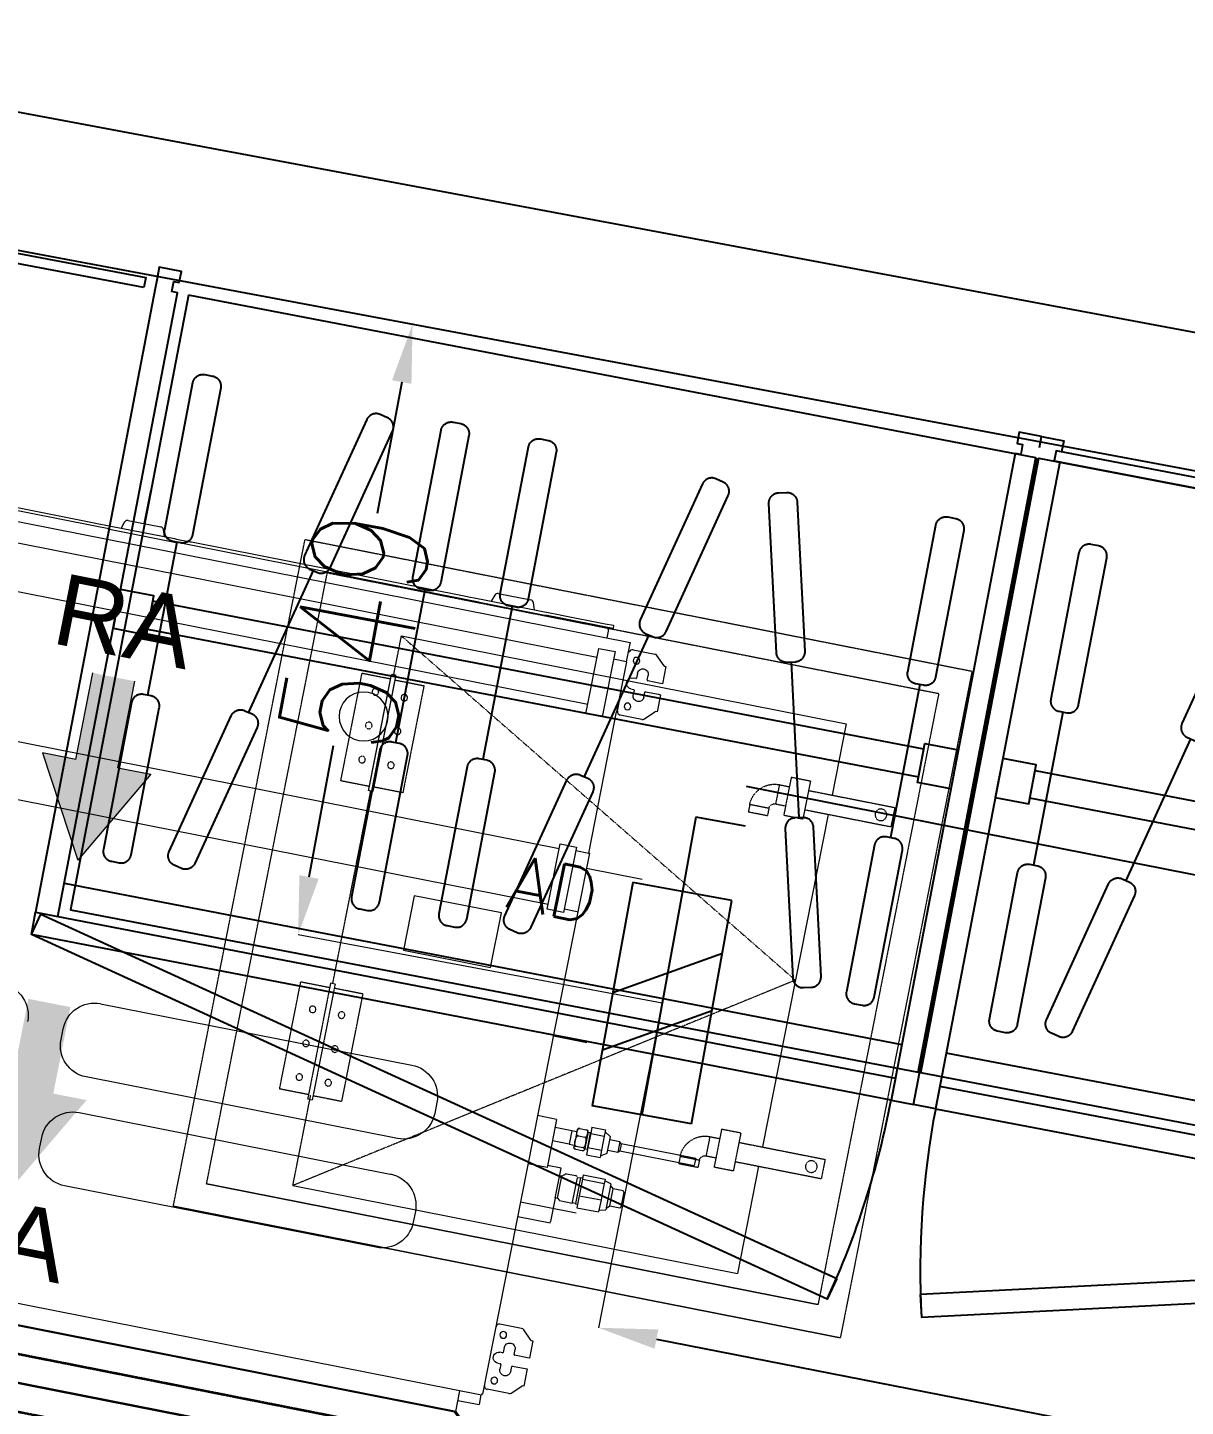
# Model space of a CAD drawing. Extents: x -678889171 to 586587, y -792238163 to 335485.
# Drawn here: x 54039 to 55061, y 26309 to 27527 of the extents above; entities that cross this region are included whole.
import ezdxf
from ezdxf.enums import TextEntityAlignment as Align
from ezdxf.xclip import XClip

# ---------------------------------------------------------------- set-up
doc = ezdxf.new("R2010")
doc.units = 0
doc.header["$MEASUREMENT"] = 0
doc.header["$XCLIPFRAME"] = 2
doc.linetypes.add('HIDDEN', pattern=[0.375, 0.25, -0.125])
doc.layers.get('0').update_dxf_attribs({"color": 8})
doc.layers.get('Defpoints').update_dxf_attribs({"color": 252})
for name, color, linetype in [('1', 8, 'Continuous'), ('9TH-FURN$0$A-SITE-PATT', 252, 'Continuous'), ('AC-DUCT-FLEX', 50, 'Continuous'), ('E-POW-BLOCK', 4, 'Continuous'), ('E-SWIT-AIR', 6, 'Continuous'), ('XR-A-5TH floor-Ceiling$0$A-SITE-PATT', 12, 'Continuous'), ('XR-A-9TH-FLOOR$0$A-ANNO-SYMB', 252, 'Continuous'), ('XR-A-TYP.furn$0$A-SITE-PATT', 252, 'Continuous'), ('XR-A-TYP.furn$0$XR-A-TYP-2-3-5-6-7-9$0$I-FURN', 252, 'Continuous'), ('XR-A-TYP.furn$0$XR-A-TYP-2-3-5-6-7-9$0$XREF_1BR$0$I-FURN', 252, 'Continuous'), ('XR-Typ21$0$A-WALL', 252, 'Continuous')]:
    doc.layers.add(name, color=color, linetype=linetype)
for name, color, linetype, lineweight in [('14- SAD FLEX', 30, 'Continuous', 0), ('2-MH TEXT', 2, 'Continuous', 0), ('Air Outlets', 8, 'Continuous', 0), ('LATS_EQ_IDU', 7, 'Continuous', 0)]:
    doc.layers.add(name, color=color, linetype=linetype, lineweight=lineweight)
doc.styles.add('LG-TEXT', font='arial.ttf')
doc.styles.add('ROMANS', font='romans.shx')
doc.styles.add('Work$0$E-M.MODUL', font='romans.shx', dxfattribs={"width": 0.8})
doc.dimstyles.new('Work$0$S-DIM', dxfattribs={"dimscale": 500, "dimtxt": 0.2065, "dimasz": 0.104, "dimexe": 0, "dimexo": 0, "dimgap": 0, "dimtad": 0, "dimdec": 0, "dimzin": 0, "dimdsep": 46, "dimtxsty": 'Work$0$E-M.MODUL', "dimcen": 0.25, "dimclrd": 5, "dimclre": 5, "dimclrt": 1, "dimadec": 0, "dimazin": 0, "dimtfac": 1, "dimtdec": 0, "dimtofl": 0, "dimtmove": 0, "dimatfit": 3, "dimfxl": 1, "dimtolj": 1, "dimtzin": 0, "dimlwe": 13, "dimarcsym": 0})

# ---------------------------------------------------------------- blocks, each defined once
blk = doc.blocks.new('*U2788')
at = {"layer": '14- SAD FLEX', "color": 0, "linetype": 'HIDDEN', "ltscale": 0.1}
for p, q in [((0, 0), (0, 600.1)), ((0, 600.1), (600.1, 600.1)), ((600.1, 600.1), (600.1, 0)), ((25, 25), (25, 575.1)), ((25, 575.1), (575.1, 575.1)), ((575.1, 575.1), (575.1, 25)), ((100, 497.9), (100, 533)), ((100, 533), (500, 302.2)), ((98, 493.8), (72, 493.8)), ((72, 493.8), (72, 397.4)), ((98, 393.3), (98, 497.9)), ((102.1, 497.9), (98, 497.9)), ((98, 397.4), (98, 493.8)), ((102.1, 393.3), (102.1, 497.9)), ((102.1, 397.4), (102.1, 493.8)), ((102.1, 493.8), (128, 493.8)), ((128, 493.8), (128, 397.4)), ((461.7, 477.4), (461.7, 442.9)), ((461.7, 477.4), (478.9, 477.4)), ((452.7, 468.8), (461.7, 468.8)), ((452.7, 468.8), (452.7, 451.5)), ((478.9, 468.8), (556.5, 468.8)), ((452.7, 451.5), (461.7, 451.5)), ((478.9, 451.5), (556.5, 451.5)), ((430.5, 446.5), (430.5, 439.8)), ((447.7, 446.5), (430.5, 446.5)), ((447.7, 439.8), (430.5, 439.8)), ((447.7, 446.5), (447.7, 439.8)), ((478.9, 442.9), (461.7, 442.9)), ((72, 397.4), (98, 397.4)), ((102.1, 393.3), (98, 393.3)), ((100, 220.4), (100, 393.3)), ((128, 397.4), (102.1, 397.4)), ((500, 302.2), (100, 38.4)), ((98, 220.4), (98, 115.8)), ((102.1, 220.4), (102.1, 115.8)), ((72, 119.8), (72, 216.3)), ((72, 216.3), (98, 216.3)), ((128, 216.3), (102.1, 216.3)), ((128, 119.8), (128, 216.3)), ((461.6, 160.7), (461.6, 126.3)), ((461.6, 160.7), (478.9, 160.7)), ((478.9, 160.7), (478.9, 126.3)), ((452.7, 152.1), (461.6, 152.1)), ((452.7, 152.1), (452.7, 134.8)), ((478.9, 152.1), (556.4, 152.1)), ((556.4, 152.1), (556.4, 134.8)), ((452.7, 134.8), (461.6, 134.8)), ((478.9, 134.8), (556.4, 134.8)), ((430.4, 129.8), (430.4, 123.2)), ((447.7, 129.8), (430.4, 129.8)), ((447.7, 123.2), (430.4, 123.2)), ((447.7, 129.8), (447.7, 123.2)), ((478.9, 126.3), (461.6, 126.3)), ((98, 119.8), (72, 119.8)), ((100, 38.4), (100, 119.8)), ((102.1, 119.8), (128, 119.8)), ((575, 25), (25, 25)), ((575.1, 25), (25, 25)), ((600, 0), (0, 0)), ((600.1, 0), (0, 0))]:
    blk.add_line(p, q, dxfattribs=at)
at = {"layer": '14- SAD FLEX', "color": 0}
for p, q in [((100, 533), (500.1, 533)), ((500.1, 533), (500.1, 468.8)), ((478.9, 477.4), (478.9, 442.9)), ((556.5, 468.8), (556.5, 451.5)), ((500.1, 451.5), (500, 152.1)), ((98, 220.4), (102.1, 220.4)), ((500, 134.8), (500, 38.4)), ((102.1, 115.8), (98, 115.8)), ((100, 38.4), (500, 38.4))]:
    blk.add_line(p, q, dxfattribs=at)
at = {"layer": '14- SAD FLEX', "color": 0, "linetype": 'HIDDEN', "ltscale": 0.1, "extrusion": (-1.424e-13, -1.03492e-17, -1)}
for centre in [(87, 480.1), (87, 449.9), (87, 419.2), (87, 163.8), (87, 133.5)]:
    blk.add_ellipse(centre, major_axis=(-0.07, 2.91), ratio=0.999999, start_param=-1.547113, end_param=4.736072, dxfattribs=at)
at = {"layer": '14- SAD FLEX', "color": 0, "extrusion": (-1.424e-13, -1.15929e-17, -1)}
for centre in [(113, 480.1), (113, 449.9)]:
    blk.add_ellipse(centre, major_axis=(-0.1, 2.91), ratio=0.999999, start_param=-1.537705593972815, end_param=4.745479713206769, dxfattribs=at)
at = {"layer": '14- SAD FLEX', "color": 0, "linetype": 'HIDDEN', "ltscale": 0.1, "extrusion": (-1.424e-13, -7.24316e-19, -1)}
blk.add_ellipse((452.7, 446.5), major_axis=(0, 22.3), ratio=0.999999, start_param=4.712047, end_param=6.282844, dxfattribs=at)
at = {"layer": '14- SAD FLEX', "color": 0, "linetype": 'HIDDEN', "ltscale": 0.1, "extrusion": (-1.424e-13, 4.4163e-18, -1)}
blk.add_ellipse((545.8, 460.1), major_axis=(0.29, 5.15), ratio=0.999999, start_param=4.656950285228202, end_param=10.94013559240779, dxfattribs=at)
at = {"layer": '14- SAD FLEX', "color": 0, "linetype": 'HIDDEN', "ltscale": 0.1, "extrusion": (-1.424e-13, -2.73922e-18, -1)}
blk.add_ellipse((452.7, 446.5), major_axis=(-0.04, 5), ratio=0.999999, start_param=-1.562211, end_param=0.008586, dxfattribs=at)
at = {"layer": '14- SAD FLEX', "color": 0, "linetype": 'HIDDEN', "ltscale": 0.1, "extrusion": (-1.424e-13, -1.15929e-17, -1)}
for centre in [(113, 419.2), (113, 194.4), (113, 163.8), (113, 133.5)]:
    blk.add_ellipse(centre, major_axis=(-0.1, 2.91), ratio=0.999999, start_param=-1.537705593972815, end_param=4.745479713206769, dxfattribs=at)
at = {"layer": '14- SAD FLEX', "color": 0, "extrusion": (-1.424e-13, -1.03492e-17, -1)}
blk.add_ellipse((87, 194.4), major_axis=(-0.07, 2.91), ratio=0.999999, start_param=-1.547113, end_param=4.736072, dxfattribs=at)
at = {"layer": '14- SAD FLEX', "color": 0, "linetype": 'HIDDEN', "ltscale": 0.1, "extrusion": (-1.424e-13, -7.31176e-19, -1)}
blk.add_ellipse((452.7, 129.8), major_axis=(0, 22.3), ratio=0.999999, start_param=4.712047, end_param=6.282844, dxfattribs=at)
at = {"layer": '14- SAD FLEX', "color": 0, "linetype": 'HIDDEN', "ltscale": 0.1, "extrusion": (-1.424e-13, 3.32278e-18, -1)}
blk.add_ellipse((545.7, 143.5), major_axis=(0.29, 5.15), ratio=0.999999, start_param=4.656950285228202, end_param=10.94013559240779, dxfattribs=at)
at = {"layer": '14- SAD FLEX', "color": 0, "linetype": 'HIDDEN', "ltscale": 0.1, "extrusion": (-1.424e-13, 7.73502e-18, -1)}
blk.add_ellipse((452.7, 129.8), major_axis=(0.09, 5), ratio=0.999999, start_param=4.694216, end_param=6.265012, dxfattribs=at)
at = {"layer": '2-MH TEXT', "color": 0, "ltscale": 0.02, "style": 'ROMANS'}
blk.add_text('AD', height=47.4, dxfattribs=at).set_placement((235.4, 316))
blk = doc.blocks.new('*U2786')
at = {"color": 0, "linetype": 'HIDDEN', "ltscale": 0.25}
for p, q in [((-9.6, -516.4), (-9.5, -1357.5)), ((40.6, -517), (40.5, -1358.1))]:
    blk.add_line(p, q, dxfattribs=at)
at = {"color": 0, "linetype": 'Continuous'}
for points in [[(-9.6, -1383.3), (15.4, -1357.5), (15.5, -516.4), (-9.6, -490.6), (-34.6, -516.5), (-34.5, -1357.5), (-9.6, -1383.3)], [(40.4, -1383.9), (65.4, -1358), (65.4, -517), (40.4, -491.2), (15.5, -516.4), (15.4, -1358.1), (40.4, -1383.9)]]:
    blk.add_lwpolyline(points, dxfattribs=at)
blk = doc.blocks.new('1PH ISOLATOR')
at = {"color": 4}
blk.add_line((824.308, 1142.35), (819.308, 1142.35), dxfattribs=at)
at = {"layer": 'E-SWIT-AIR'}
for p, q in [((824.308, 1143.462), (819.308, 1143.462)), ((819.308, 1141.239), (819.308, 1143.462)), ((824.308, 1141.239), (824.308, 1143.462)), ((825.975, 1142.35), (824.308, 1142.35)), ((825.975, 1141.239), (825.975, 1142.35)), ((819.308, 1141.239), (824.308, 1141.239))]:
    blk.add_line(p, q, dxfattribs=at)
at = {"layer": 'E-SWIT-AIR', "color": 3}
for p, q in [((820.563, 1143.462), (821.847, 1141.239)), ((821.847, 1143.462), (823.13, 1141.239))]:
    blk.add_line(p, q, dxfattribs=at)
blk = doc.blocks.new('LATS_IDU_MIDDLE_STATIC_M1')
at = {"layer": 'LATS_EQ_IDU', "ltscale": 0.5, "true_color": 0x636466}
for points in [[(-19.2, 220), (18.6, 220), (18.6, 142.2), (48.4, 142.2), (-0.3, 55.2), (-49.1, 142.2), (-19.2, 142.2)], [(18.5, -73.3), (-19.3, -73.3), (-19.3, -151.1), (-49.1, -151.1), (-0.4, -238.1), (48.4, -151.1), (18.5, -151.1)]]:
    blk.add_hatch(color=251, dxfattribs=at).paths.add_polyline_path(points)
at = {"layer": 'LATS_EQ_IDU', "color": 251, "true_color": 0x636466}
for p, q in [((-0.3, 358.1), (-0.3, 388.1)), ((-17.5, 356.2), (-19.6, 350.3)), ((-14.7, 358.1), (14.6, 358.1)), ((19.6, 350.3), (17.4, 356.2)), ((315.5, 356.2), (313.3, 350.3)), ((318.2, 358.1), (347.6, 358.1)), ((352.5, 350.3), (350.4, 356.2)), ((-289.2, 350.3), (-43.8, 350.3)), ((-43.8, 347.4), (-289.2, 347.4)), ((-43.8, 350.3), (-42.6, 350.3)), ((-42.3, 347.4), (-43.8, 347.4)), ((-42.6, 350.3), (-30.4, 350.3)), ((-30.1, 347.4), (-42.3, 347.4)), ((-30.8, 347.4), (30.7, 347.4)), ((-30.4, 350.3), (-28.7, 350.3)), ((-28.7, 350.3), (28.6, 350.3)), ((28.6, 350.3), (30.3, 350.3)), ((42.2, 347.4), (30, 347.4)), ((30.3, 350.3), (42.5, 350.3)), ((43.7, 347.4), (42.2, 347.4)), ((42.5, 350.3), (43.7, 350.3)), ((43.7, 350.3), (289.1, 350.3)), ((289.1, 347.4), (43.7, 347.4)), ((289.1, 350.3), (290.3, 350.3)), ((290.6, 347.4), (289.1, 347.4)), ((290.3, 350.3), (302.6, 350.3)), ((302.8, 347.4), (290.6, 347.4)), ((302.1, 347.4), (363.7, 347.4)), ((302.6, 350.3), (304.3, 350.3)), ((304.3, 350.3), (361.5, 350.3)), ((361.5, 350.3), (363.2, 350.3)), ((375.2, 347.4), (363, 347.4)), ((363.2, 350.3), (375.5, 350.3)), ((376.7, 347.4), (375.2, 347.4)), ((375.5, 350.3), (376.7, 350.3)), ((376.7, 350.3), (416.1, 350.3)), ((416.1, 347.4), (376.7, 347.4)), ((416.1, 350.3), (423.4, 350.3)), ((423.9, 347.4), (416.1, 347.4)), ((420.2, 338.5), (420.2, 344.4)), ((423.4, 350.3), (423.9, 347.4)), ((-440.9, 338.3), (440.8, 338.3)), ((420.2, 338.5), (420.2, 338.3)), ((440.8, 338.3), (441, 338.3)), ((441, 338.3), (441, 337.6)), ((441, 337.6), (441, 337.4)), ((441, 320.9), (441, 337.4)), ((444.7, 332.5), (464.2, 332.5)), ((474.2, 323.7), (466.3, 331.6)), ((414.7, 319.5), (-414.8, 319.5)), ((414.7, 269), (414.7, 327.8)), ((414.7, 327.8), (429.4, 327.8)), ((429.4, 327.8), (429.4, 269)), ((441, 320.9), (429.4, 320.9)), ((441, 320.9), (441, 275.8)), ((474.2, 323.7), (474.5, 323.5)), ((474.5, 323.5), (476, 323.5)), ((476, 323.5), (476, 308)), ((451.9, 308), (449.5, 308)), ((452.4, 312.9), (452.4, 308.5)), ((462.2, 308.5), (462.2, 312.9)), ((474.2, 308), (462.7, 308)), ((476, 308), (474.2, 308)), ((449.5, 298.2), (451.9, 298.2)), ((452.4, 297.7), (452.4, 293.3)), ((462.2, 293.3), (462.2, 297.7)), ((462.7, 298.2), (474.2, 298.2)), ((474.2, 298.2), (476, 298.2)), ((476, 298.2), (476, 282.7)), ((441, 286.4), (441.2, 286.4)), ((441.7, 276.6), (441.7, 285.9)), ((466.3, 274.5), (474.2, 282.4)), ((474.5, 282.7), (474.2, 282.4)), ((476, 282.7), (474.5, 282.7)), ((414.7, 277.3), (-414.8, 277.3)), ((429.4, 269), (414.7, 269)), ((441, 148.8), (441, 275.8)), ((464.2, 273.7), (444.7, 273.7)), ((414.7, 147.4), (-414.8, 147.4)), ((414.7, 151.8), (429.4, 151.8)), ((414.7, 93), (414.7, 151.8)), ((429.4, 151.8), (429.4, 93)), ((429.4, 148.8), (441, 148.8)), ((441.7, 148.8), (441, 148.8)), ((441.7, 148.8), (441.7, 95.9)), ((491.7, 134.9), (441.7, 134.9)), ((414.7, 97.3), (-414.8, 97.3)), ((429.4, 93), (414.7, 93)), ((441, 95.9), (429.4, 95.9)), ((441, 95.9), (441.7, 95.9)), ((441.7, 95.9), (441.7, -338)), ((375.6, 82), (297.2, 82)), ((297.2, 82), (297.2, 33)), ((375.6, 33), (375.6, 82)), ((297.2, 33), (375.6, 33)), ((441.7, -15.5), (471.7, -15.5)), ((44.1, -65.2), (324.1, -65.2)), ((16, -103), (16, -93.2)), ((352.2, -93.2), (352.2, -103)), ((458.8, -87.4), (441.7, -87.4)), ((458.8, -87.4), (458.8, -109.3)), ((474, -94.6), (458.8, -94.6)), ((474, -94.6), (474, -106.8)), ((478.4, -94.6), (474, -94.6)), ((478.4, -93), (478.4, -105.9)), ((480.4, -91.3), (486.2, -91.3)), ((488.2, -93), (488.2, -105.9)), ((490.2, -93.4), (488.2, -93.4)), ((490.7, -92.9), (490.2, -93.4)), ((490.2, -93.4), (490.2, -108)), ((490.7, -88.2), (490.7, -93.9)), ((490.7, -88.2), (502.9, -88.2)), ((490.7, -93.9), (502.9, -93.9)), ((490.7, -93.9), (490.7, -106.3)), ((502.9, -88.2), (502.9, -91.1)), ((508.3, -93.3), (502.9, -89.9)), ((502.9, -91.1), (502.9, -93.9)), ((502.9, -93.9), (502.9, -100.1)), ((508.3, -108), (508.3, -93.3)), ((517.3, -96), (508.3, -96)), ((517.3, -96), (517.3, -98.9)), ((518.9, -97.6), (517.3, -96)), ((474, -106.8), (458.8, -106.8)), ((458.8, -109.3), (458.8, -130.7)), ((474, -106.8), (478.4, -106.8)), ((478.4, -105.9), (478.4, -108.3)), ((480.4, -97.9), (486.2, -97.9)), ((480.4, -107.3), (486.2, -107.3)), ((488.2, -105.9), (488.2, -108.3)), ((488.2, -108), (490.2, -108)), ((490.2, -108), (490.7, -108.5)), ((490.7, -106.3), (490.7, -113.1)), ((490.7, -106.3), (502.9, -106.3)), ((502.9, -100.1), (502.9, -106.3)), ((502.9, -106.3), (502.9, -109.7)), ((502.9, -111.5), (508.3, -108)), ((508.3, -105.3), (517.3, -105.3)), ((517.3, -98.9), (517.3, -105.3)), ((517.3, -105.3), (518.9, -103.8)), ((518.9, -97.6), (518.9, -99.5)), ((585.9, -97.6), (518.9, -97.6)), ((518.9, -99.5), (518.9, -103.8)), ((518.9, -103.8), (585.9, -103.8)), ((585.9, -97.6), (585.9, -99.5)), ((585.9, -99.5), (585.9, -103.8)), ((480.4, -110), (486.2, -110)), ((490.7, -113.1), (502.9, -113.1)), ((502.9, -109.7), (502.9, -113.1)), ((324.1, -131.1), (44.1, -131.1)), ((458.8, -130.7), (441.7, -130.7)), ((471, -129), (458.8, -129)), ((471, -155.9), (471, -129)), ((476.9, -132.9), (484.7, -132.9)), ((491.4, -130.9), (491.4, -134.8)), ((491.4, -130.9), (511, -130.9)), ((511, -130.9), (511, -132.8)), ((516.8, -133.9), (511, -132.4)), ((511, -132.8), (511, -134.8)), ((516.8, -133.9), (516.8, -153.9)), ((473, -135.8), (471, -135.8)), ((474.9, -134.2), (473, -135.8)), ((473, -155.4), (473, -135.8)), ((474.9, -134.4), (474.9, -134.2)), ((486.7, -156.5), (486.7, -134.4)), ((489.2, -134.4), (486.7, -134.4)), ((489.7, -133.9), (489.2, -134.4)), ((489.7, -157), (489.7, -133.9)), ((491.4, -133.9), (489.7, -133.9)), ((491.4, -134.8), (511, -134.8)), ((491.4, -134.8), (491.4, -149.6)), ((511, -134.8), (511, -142.2)), ((511, -142.2), (511, -149.6)), ((517.8, -136.1), (516.8, -136.1)), ((519.6, -137.9), (517.8, -136.1)), ((519.6, -153.3), (519.6, -137.9)), ((528.6, -137.9), (519.6, -137.9)), ((529.4, -138.8), (528.6, -137.9)), ((529.4, -138.8), (529.4, -152.4)), ((471, -155.4), (473, -155.4)), ((471, -155.9), (471, -176.8)), ((473, -155.4), (474.9, -157)), ((486.5, -157.5), (475.1, -157.5)), ((486.7, -156.8), (489.2, -156.8)), ((489.2, -156.8), (489.2, -156.5)), ((489.2, -156.8), (489.7, -157.3)), ((489.7, -157.3), (489.7, -157)), ((489.7, -157.3), (491.4, -157.3)), ((491.4, -149.6), (491.4, -160.4)), ((491.4, -149.6), (511, -149.6)), ((511, -149.6), (511, -155)), ((511, -155), (511, -160.4)), ((511, -158.8), (516.8, -157.4)), ((516.8, -153.9), (516.8, -157.4)), ((516.8, -155.1), (517.8, -155.1)), ((517.8, -155.1), (519.6, -153.3)), ((519.6, -153.3), (528.6, -153.3)), ((528.6, -153.3), (529.4, -152.4)), ((44.1, -163.2), (324.1, -163.2)), ((441.7, -165.1), (491.7, -165.1)), ((491.4, -160.4), (511, -160.4)), ((441.9, -178.2), (471, -178.2)), ((471, -178.2), (471, -176.8)), ((16, -201), (16, -191.2)), ((352.2, -191.2), (352.2, -201)), ((324.1, -229.1), (44.1, -229.1)), ((444.7, -274.3), (464.2, -274.3)), ((474.2, -283.1), (466.3, -275.2)), ((474.2, -283.1), (474.5, -283.4)), ((474.5, -283.4), (476, -283.4)), ((476, -283.4), (476, -298.8)), ((451.9, -298.8), (449.5, -298.8)), ((452.4, -293.9), (452.4, -298.4)), ((462.2, -298.4), (462.2, -293.9)), ((474.2, -298.8), (462.7, -298.8)), ((476, -298.8), (474.2, -298.8)), ((449.5, -308.6), (451.9, -308.6)), ((452.4, -309.1), (452.4, -313.5)), ((462.2, -313.5), (462.2, -309.1)), ((462.7, -308.6), (474.2, -308.6)), ((474.2, -308.6), (476, -308.6)), ((476, -308.6), (476, -324.1)), ((466.3, -332.3), (474.2, -324.4)), ((474.5, -324.1), (474.2, -324.4)), ((476, -324.1), (474.5, -324.1)), ((440.8, -339), (-440.9, -339)), ((421.4, -357.8), (421.4, -339)), ((440.4, -339), (440.4, -347.7)), ((441, -339), (440.8, -339)), ((441.7, -338), (441, -338)), ((441, -338), (441, -338.2)), ((441, -338.2), (441, -339)), ((464.2, -333.1), (444.7, -333.1)), ((421.3, -347.7), (440.4, -347.7)), ((419.6, -357.6), (-420.3, -357.6))]:
    blk.add_line(p, q, dxfattribs=at)
at = {"layer": 'LATS_EQ_IDU', "color": 251, "ltscale": 0.5, "true_color": 0x636466}
for p, q in [((-19.2, 142.2), (-19.2, 220)), ((-19.2, 142.2), (-19.2, 220)), ((18.6, 142.2), (18.6, 220)), ((18.6, 142.2), (18.6, 220)), ((-19.2, 142.2), (-49.1, 142.2)), ((-19.2, 142.2), (-49.1, 142.2)), ((-49.1, 142.2), (-0.3, 55.2)), ((-49.1, 142.2), (-0.3, 55.2)), ((48.4, 142.2), (-0.3, 55.2)), ((48.4, 142.2), (-0.3, 55.2)), ((18.6, 142.2), (48.4, 142.2)), ((18.6, 142.2), (48.4, 142.2))]:
    blk.add_line(p, q, dxfattribs=at)
at = {"layer": 'LATS_EQ_IDU', "color": 251, "true_color": 0x636466, "extrusion": (0, -3.15544e-30, -1)}
for centre, radius in [((-449.5, 323.6), 2.94), ((-449.5, 282.5), 2.94), ((-222.7, 228.6), 21.6), ((-449.5, -283.2), 2.94), ((-449.5, -324.3), 2.94)]:
    blk.add_circle(centre, radius, dxfattribs=at)
at = {"layer": 'LATS_EQ_IDU', "color": 251, "true_color": 0x636466}
for centre, radius, start, end in [((-14.7, 355.2), 2.94, 90, 160), ((14.6, 355.2), 2.94, 20, 90), ((318.2, 355.2), 2.94, 90, 160), ((347.6, 355.2), 2.94, 20, 90), ((417.2, 344.4), 2.94, 0, 90), ((444.7, 329.5), 2.94, 90, 180), ((464.2, 329.5), 2.94, 45, 90), ((451.9, 308.5), 0.49, 270, 0), ((462.7, 308.5), 0.49, 180, 270), ((451.9, 297.7), 0.49, 0, 90), ((462.7, 297.7), 0.49, 90, 180), ((444.7, 276.6), 2.94, 180, 270), ((464.2, 276.6), 2.94, 270, 315), ((480.4, -93), 1.96, 146.8632, 180), ((486.2, -93), 1.96, 0, 33.2645), ((480.4, -108.3), 1.96, 180, 213.2645), ((486.2, -108.3), 1.96, 326.8632, 0), ((476.9, -134.6), 1.96, 155.1213, 169.6165), ((484.7, -134.6), 1.96, 17.552, 24.9684), ((484.7, -134.6), 1.96, 0, 7.0247), ((476.9, -156.7), 1.96, 190.3835, 204.9684), ((484.7, -156.7), 1.96, 335.1213, 0), ((444.7, -277.3), 2.94, 90, 180), ((464.2, -277.3), 2.94, 45, 90), ((451.9, -298.4), 0.49, 270, 0), ((462.7, -298.4), 0.49, 180, 270), ((451.9, -309.1), 0.49, 0, 90), ((462.7, -309.1), 0.49, 90, 180), ((444.7, -330.2), 2.94, 180, 270), ((464.2, -330.2), 2.94, 270, 315)]:
    blk.add_arc(centre, radius, start, end, dxfattribs=at)
at = {"layer": 'LATS_EQ_IDU', "color": 251, "true_color": 0x636466, "extrusion": (0, -3.15544e-30, -1)}
for centre, radius, start, end in [((-457.3, 312.9), 4.9, 0, 180), ((-449.5, 303.1), 4.9, 270, 90), ((-457.3, 293.3), 4.9, 180, 0), ((-441.2, 285.9), 0.49, 90, 180), ((44.1, -93.2), 28.1, 90, 180), ((-44.1, -93.2), 28.1, 0, 90), ((-324.1, -93.2), 28.1, 90, 180), ((-44.1, -103), 28.1, 270, 0), ((-324.1, -103), 28.1, 180, 270), ((-44.1, -191.2), 28.1, 0, 90), ((-324.1, -191.2), 28.1, 90, 180), ((-44.1, -201), 28.1, 270, 0), ((-324.1, -201), 28.1, 180, 270), ((-457.3, -293.9), 4.9, 0, 180), ((-449.5, -303.7), 4.9, 270, 90), ((-457.3, -313.5), 4.9, 180, 0)]:
    blk.add_arc(centre, radius, start, end, dxfattribs=at)
at = {"layer": 'LATS_EQ_IDU', "color": 251, "true_color": 0x636466}
for points, knots in [([(480.4, -97.9), (479.9, -97.9), (479.5, -97.7), (479, -97.2), (478.9, -96.8), (478.6, -95.9), (478.5, -95.3), (478.5, -94), (478.6, -93.3), (478.9, -92.4), (479, -92.1), (479.5, -91.6), (479.9, -91.3), (480.4, -91.3)], [0, 0, 0, 0, 0.125, 0.125, 0.25, 0.25, 0.5, 0.5, 0.75, 0.75, 0.875, 0.875, 1, 1, 1, 1]), ([(480.4, -91.3), (479.9, -91.3), (479.5, -91.4), (479, -91.6), (478.9, -91.8), (478.7, -91.9), (478.7, -92), (478.7, -92)], [0, 0, 0, 0, 0.455633, 0.455633, 0.911267, 0.911267, 1, 1, 1, 1]), ([(486.2, -91.3), (486.7, -91.3), (487.1, -91.4), (487.6, -91.6), (487.8, -91.8), (487.9, -91.9), (487.9, -92), (487.9, -92)], [0, 0, 0, 0, 0.455763, 0.455763, 0.911527, 0.911527, 1, 1, 1, 1]), ([(486.2, -97.9), (486.7, -97.9), (487.1, -97.7), (487.6, -97.2), (487.8, -96.8), (488.1, -95.9), (488.1, -95.3), (488.1, -94), (488.1, -93.3), (487.8, -92.4), (487.6, -92.1), (487.1, -91.6), (486.7, -91.3), (486.2, -91.3)], [0, 0, 0, 0, 0.125, 0.125, 0.25, 0.25, 0.5, 0.5, 0.75, 0.75, 0.875, 0.875, 1, 1, 1, 1]), ([(480.4, -107.3), (479.9, -107.3), (479.5, -106.9), (479, -106.2), (478.9, -105.7), (478.6, -104.4), (478.5, -103.5), (478.5, -101.7), (478.6, -100.8), (478.9, -99.5), (479, -99), (479.5, -98.3), (479.9, -97.9), (480.4, -97.9)], [0, 0, 0, 0, 0.125, 0.125, 0.25, 0.25, 0.5, 0.5, 0.75, 0.75, 0.875, 0.875, 1, 1, 1, 1]), ([(480.4, -110), (479.9, -110), (479.5, -109.9), (479, -109.7), (478.9, -109.6), (478.6, -109.2), (478.5, -108.9), (478.5, -108.4), (478.6, -108.1), (478.9, -107.7), (479, -107.6), (479.5, -107.4), (479.9, -107.3), (480.4, -107.3)], [0, 0, 0, 0, 0.125, 0.125, 0.25, 0.25, 0.5, 0.5, 0.75, 0.75, 0.875, 0.875, 1, 1, 1, 1]), ([(486.2, -107.3), (486.7, -107.3), (487.1, -106.9), (487.6, -106.2), (487.8, -105.7), (488.1, -104.4), (488.1, -103.5), (488.1, -101.7), (488.1, -100.8), (487.8, -99.5), (487.6, -99), (487.1, -98.3), (486.7, -97.9), (486.2, -97.9)], [0, 0, 0, 0, 0.125, 0.125, 0.25, 0.25, 0.5, 0.5, 0.75, 0.75, 0.875, 0.875, 1, 1, 1, 1]), ([(486.2, -110), (486.7, -110), (487.1, -109.9), (487.6, -109.7), (487.8, -109.6), (488.1, -109.2), (488.1, -108.9), (488.1, -108.4), (488.1, -108.1), (487.8, -107.7), (487.6, -107.6), (487.1, -107.4), (486.7, -107.3), (486.2, -107.3)], [0, 0, 0, 0, 0.125, 0.125, 0.25, 0.25, 0.5, 0.5, 0.75, 0.75, 0.875, 0.875, 1, 1, 1, 1]), ([(474.9, -134.4), (475, -134.1), (475, -133.8), (475.3, -133.4), (475.5, -133.2), (476, -133), (476.4, -132.9), (476.9, -132.9)], [0, 0, 0, 0, 0.5, 0.5, 0.75, 0.75, 1, 1, 1, 1]), ([(486.5, -133.7), (486.4, -133.6), (486.3, -133.4), (485.8, -133), (485.3, -132.9), (484.7, -132.9)], [0, 0, 0, 0, 0.491288, 0.491288, 1, 1, 1, 1])]:
    blk.add_open_spline(points, degree=3, knots=knots, dxfattribs=at)
at = {"layer": 'AC-DUCT-FLEX', "color": 251, "true_color": 0x636466, "extrusion": (-8.49824e-16, -3.701e-11, -1), "zscale": -1.000000000000003, "rotation": 269.9931127075088}
blk.add_blockref('*U2786', (937.3, -392.5, 0), dxfattribs=at)
at = {"layer": 'Air Outlets', "color": 251, "true_color": 0x636466, "extrusion": (2.55996e-11, 7.89147e-07, 1), "rotation": 4.624811842361033e-08}
blk.add_blockref('*U2788', (141.7, -228.2, -1.9), dxfattribs=at)
at = {"layer": 'E-POW-BLOCK', "xscale": 40.04552503335542, "yscale": 40.04552503335542, "zscale": 40.04552503335542, "rotation": 90.90578391495268}
blk.add_blockref('1PH ISOLATOR', (46790.8, -32151.1, -1.9), dxfattribs=at)
at = {"layer": 'LATS_EQ_IDU', "color": 251, "true_color": 0x636466, "style": 'LG-TEXT'}
for s, p in [('RA', (-0.6, 238.8)), ('SA', (-2.8, -314.8))]:
    blk.add_text(s, height=63, dxfattribs=at).set_placement(p, align=Align.CENTER)
blk = doc.blocks.new('XR-A-Ceiling-Typ21')
at = {"layer": 'AC-DUCT-FLEX', "color": 251, "true_color": 0x636466, "extrusion": (-1.52691e-07, -7.73564e-07, -1), "zscale": -1.000000000000002, "rotation": 101.172270189246}
blk.add_blockref('*U2786', (-57712.3, 12618.2, 0), dxfattribs=at)
at = {"layer": 'LATS_EQ_IDU', "color": 0, "extrusion": (1.22531e-08, 6.25009e-08, 1), "rotation": 348.827744229478}
blk.add_blockref('LATS_IDU_MIDDLE_STATIC_M1', (56873.7, 13215.2, 0), dxfattribs=at)
blk = doc.blocks.new('*D3285')
at = {"layer": '1', "color": 5, "lineweight": 13, "transparency": 16777216}
for p, q in [((54700.6, 27204.5), (54379.3, 27264.7)), ((54599.6, 26665.3), (54278.3, 26725.5))]:
    blk.add_line(p, q, dxfattribs=at)
at = {"layer": '1', "color": 5, "lineweight": -2, "transparency": 16777216}
for p, q in [((54369.8, 27213.6), (54348, 27097.6)), ((54287.9, 26776.6), (54309.6, 26892.7))]:
    blk.add_line(p, q, dxfattribs=at)
at = {"layer": '1', "color": 5, "transparency": 16777216}
for points in [[(54361.2, 27215.2), (54378.3, 27212), (54379.3, 27264.7)], [(54279.4, 26778.2), (54296.4, 26775), (54278.3, 26725.5)]]:
    blk.add_solid(points, dxfattribs=at)
at = {"layer": 'Defpoints', "color": 0, "transparency": 16777216}
for p in [(54379.3, 27264.7), (54700.6, 27204.5), (54599.6, 26665.3, -1.9)]:
    blk.add_point(p, dxfattribs=at)
at = {"layer": '1', "color": 1, "transparency": 16777216, "insert": (54328.8, 26995.1), "char_height": 103.25, "attachment_point": 5, "rotation": 79.3872, "style": 'Work$0$E-M.MODUL'}
blk.add_mtext('\\A1;549', dxfattribs=at)
blk = doc.blocks.new('*D3286')
at = {"layer": '1', "color": 5, "lineweight": 13, "transparency": 16777216}
for p, q in [((54599.6, 26665.3), (54543.5, 26378.6)), ((57460.4, 26105.6), (57404.3, 25818.9))]:
    blk.add_line(p, q, dxfattribs=at)
at = {"layer": '1', "color": 5, "lineweight": -2, "transparency": 16777216}
for p, q in [((54594.5, 26368.6), (55831.1, 26126.7)), ((57353.3, 25828.9), (56116.7, 26070.8))]:
    blk.add_line(p, q, dxfattribs=at)
at = {"layer": '1', "color": 5, "transparency": 16777216}
for points in [[(54596.2, 26377.1), (54592.9, 26360.1), (54543.5, 26378.6)], [(57355, 25837.4), (57351.6, 25820.4), (57404.3, 25818.9)]]:
    blk.add_solid(points, dxfattribs=at)
at = {"layer": 'Defpoints', "color": 0, "transparency": 16777216}
for p in [(54599.6, 26665.3), (57460.4, 26105.6), (57404.3, 25818.9)]:
    blk.add_point(p, dxfattribs=at)
at = {"layer": '1', "color": 1, "transparency": 16777216, "insert": (55973.9, 26098.8), "char_height": 103.25, "attachment_point": 5, "rotation": 348.9304, "style": 'Work$0$E-M.MODUL'}
blk.add_mtext('\\A1;2915', dxfattribs=at)
blk = doc.blocks.new('XR-Typ21')
at = {"layer": 'XR-Typ21$0$A-WALL'}
for p, q in [((55898.2, 14104.8), (59182, 13489.6)), ((55876.1, 13986.9), (59277.8, 13349.5))]:
    blk.add_line(p, q, dxfattribs=at)
blk = doc.blocks.new('*U1633')
at = {"layer": 'XR-A-TYP.furn$0$XR-A-TYP-2-3-5-6-7-9$0$XREF_1BR$0$I-FURN'}
for points in [[(-1826.4, 0), (-1796.4, 0), (-1796.4, 35), (-1826.4, 35)], [(-1103.4, 5), (-1796.4, 5), (-1796.4, 30), (-1103.4, 30)], [(-1073.4, 0), (-1103.4, 0), (-1103.4, 35), (-1073.4, 35)]]:
    blk.add_lwpolyline(points, close=True, dxfattribs=at)
blk = doc.blocks.new('XR-A-TYP.furn$0$XR-A-TYP-2-3-5-6-7-9$0$XREF_1BR$0$A$C0C3539C5')
at = {"layer": 'XR-A-TYP.furn$0$XR-A-TYP-2-3-5-6-7-9$0$XREF_1BR$0$I-FURN', "ltscale": 0.5}
for p, q in [((-0.0688, 0), (0.0688, 0)), ((-0.0688, -0.083), (0.0688, -0.083)), ((-0.0688, -0.1615), (0.0688, -0.1615)), ((-0.0668, -0.2767), (0.0668, -0.2441)), ((-0.0668, -0.4045), (0.0668, -0.4371)), ((-0.0688, -0.5277), (0.0688, -0.5277)), ((-0.0688, -0.6062), (0.0688, -0.6062)), ((-0.0668, -0.7062), (0.0668, -0.7388)), ((-0.0688, -0.8293), (0.0688, -0.8293)), ((-0.0688, -0.9078), (0.0688, -0.9078))]:
    blk.add_line(p, q, dxfattribs=at)
for points in [[(-0.2098, -0.0125, -0.414214), (-0.2188, -0.0035), (-0.2188, 0.0035, -0.414214), (-0.2098, 0.0125), (-0.0778, 0.0125, -0.414214), (-0.0688, 0.0035), (-0.0688, -0.0035, -0.414214), (-0.0778, -0.0125)], [(0.2098, -0.0125, 0.414214), (0.2188, -0.0035), (0.2188, 0.0035, 0.414214), (0.2098, 0.0125), (0.0778, 0.0125, 0.414214), (0.0688, 0.0035), (0.0688, -0.0035, 0.414214), (0.0778, -0.0125)], [(-0.2098, -0.0955, -0.414214), (-0.2188, -0.0865), (-0.2188, -0.0795, -0.414214), (-0.2098, -0.0705), (-0.0778, -0.0705, -0.414214), (-0.0688, -0.0795), (-0.0688, -0.0865, -0.414214), (-0.0778, -0.0955)], [(0.2098, -0.0955, 0.414214), (0.2188, -0.0865), (0.2188, -0.0795, 0.414214), (0.2098, -0.0705), (0.0778, -0.0705, 0.414214), (0.0688, -0.0795), (0.0688, -0.0865, 0.414214), (0.0778, -0.0955)], [(-0.2098, -0.174, -0.414214), (-0.2188, -0.165), (-0.2188, -0.158, -0.414214), (-0.2098, -0.149), (-0.0778, -0.149, -0.414214), (-0.0688, -0.158), (-0.0688, -0.165, -0.414214), (-0.0778, -0.174)], [(0.2098, -0.174, 0.414214), (0.2188, -0.165), (0.2188, -0.158, 0.414214), (0.2098, -0.149), (0.0778, -0.149, 0.414214), (0.0688, -0.158), (0.0688, -0.165, 0.414214), (0.0778, -0.174)], [(0.2067, -0.2228, 0.414214), (0.2133, -0.2119), (0.2117, -0.2051, 0.414214), (0.2008, -0.1985), (0.0726, -0.2298, 0.414214), (0.066, -0.2407), (0.0676, -0.2475, 0.414214), (0.0785, -0.2541)], [(-0.2008, -0.3223, -0.414214), (-0.2117, -0.3157), (-0.2133, -0.3089, -0.414214), (-0.2067, -0.298), (-0.0785, -0.2667, -0.414214), (-0.0676, -0.2733), (-0.066, -0.2801, -0.414214), (-0.0726, -0.291)], [(-0.2008, -0.3589, 0.414214), (-0.2117, -0.3655), (-0.2133, -0.3723, 0.414214), (-0.2067, -0.3832), (-0.0785, -0.4145, 0.414214), (-0.0676, -0.4079), (-0.066, -0.4011, 0.414214), (-0.0726, -0.3902)], [(0.2067, -0.4585, -0.414214), (0.2133, -0.4693), (0.2117, -0.4761, -0.414214), (0.2008, -0.4827), (0.0726, -0.4514, -0.414214), (0.066, -0.4405), (0.0676, -0.4337, -0.414214), (0.0785, -0.4271)], [(-0.2098, -0.5402, -0.414214), (-0.2188, -0.5312), (-0.2188, -0.5242, -0.414214), (-0.2098, -0.5152), (-0.0778, -0.5152, -0.414214), (-0.0688, -0.5242), (-0.0688, -0.5312, -0.414214), (-0.0778, -0.5402)], [(0.2098, -0.5402, 0.414214), (0.2188, -0.5312), (0.2188, -0.5242, 0.414214), (0.2098, -0.5152), (0.0778, -0.5152, 0.414214), (0.0688, -0.5242), (0.0688, -0.5312, 0.414214), (0.0778, -0.5402)], [(-0.2098, -0.6187, -0.414214), (-0.2188, -0.6097), (-0.2188, -0.6027, -0.414214), (-0.2098, -0.5937), (-0.0778, -0.5937, -0.414214), (-0.0688, -0.6027), (-0.0688, -0.6097, -0.414214), (-0.0778, -0.6187)], [(0.2098, -0.6187, 0.414214), (0.2188, -0.6097), (0.2188, -0.6027, 0.414214), (0.2098, -0.5937), (0.0778, -0.5937, 0.414214), (0.0688, -0.6027), (0.0688, -0.6097, 0.414214), (0.0778, -0.6187)], [(-0.2008, -0.6606, 0.414214), (-0.2117, -0.6672), (-0.2133, -0.674, 0.414214), (-0.2067, -0.6849), (-0.0785, -0.7162, 0.414214), (-0.0676, -0.7096), (-0.066, -0.7028, 0.414214), (-0.0726, -0.6919)], [(0.2067, -0.7601, -0.414214), (0.2133, -0.771), (0.2117, -0.7778, -0.414214), (0.2008, -0.7844), (0.0726, -0.7531, -0.414214), (0.066, -0.7422), (0.0676, -0.7354, -0.414214), (0.0785, -0.7288)], [(-0.2098, -0.8418, -0.414214), (-0.2188, -0.8328), (-0.2188, -0.8258, -0.414214), (-0.2098, -0.8168), (-0.0778, -0.8168, -0.414214), (-0.0688, -0.8258), (-0.0688, -0.8328, -0.414214), (-0.0778, -0.8418)], [(0.2098, -0.8418, 0.414214), (0.2188, -0.8328), (0.2188, -0.8258, 0.414214), (0.2098, -0.8168), (0.0778, -0.8168, 0.414214), (0.0688, -0.8258), (0.0688, -0.8328, 0.414214), (0.0778, -0.8418)], [(-0.2098, -0.9203, -0.414214), (-0.2188, -0.9113), (-0.2188, -0.9043, -0.414214), (-0.2098, -0.8953), (-0.0778, -0.8953, -0.414214), (-0.0688, -0.9043), (-0.0688, -0.9113, -0.414214), (-0.0778, -0.9203)], [(0.2098, -0.9203, 0.414214), (0.2188, -0.9113), (0.2188, -0.9043, 0.414214), (0.2098, -0.8953), (0.0778, -0.8953, 0.414214), (0.0688, -0.9043), (0.0688, -0.9113, 0.414214), (0.0778, -0.9203)]]:
    blk.add_lwpolyline(points, format="xyb", close=True, dxfattribs=at)
blk = doc.blocks.new('XR-A-TYP.furn$0$XR-A-TYP-2-3-5-6-7-9')
at = {"layer": 'XR-A-TYP.furn$0$XR-A-TYP-2-3-5-6-7-9$0$I-FURN'}
for p, q in [((56872.1, 13249, 0), (57611.5, 13106.5, 0)), ((58390.5, 12957.9, 0), (57650.8, 13099, 0))]:
    blk.add_line(p, q, dxfattribs=at)
at = {"layer": 'XR-A-TYP.furn$0$XR-A-TYP-2-3-5-6-7-9$0$I-FURN', "elevation": 0}
for points in [[(56942.6, 13775), (55963.5, 13960.1), (55965.2, 13968.9), (56944.3, 13783.8)], [(57746, 13621.9), (58495.4, 13478.4), (58497.1, 13487.2), (57747.7, 13630.8)], [(57602.1, 13057.4), (56843.2, 13203.6), (56846.9, 13223.3), (57605.9, 13077)], [(57554.1, 12900), (57545.7, 12881.8), (56843.2, 13203.6), (56851.5, 13221.8)], [(57641.4, 13049.9), (58400.6, 12905), (58404.4, 12924.7), (57645.2, 13069.5)], [(57627.8, 12885.9), (57628.9, 12865.9), (58400.6, 12905), (58399.6, 12925)]]:
    blk.add_lwpolyline(points, close=True, dxfattribs=at)
at = {"layer": 'XR-A-TYP.furn$0$XR-A-TYP-2-3-5-6-7-9$0$I-FURN'}
blk.add_lwpolyline([(56973.8, 13779.3), (56975.7, 13789.1), (56956, 13792.8), (56954.2, 13783), (56954.2, 13783), (56952.5, 13774.2), (56952.5, 13774.2), (56846.8, 13223.3), (56866.5, 13219.5), (56972.1, 13770.4), (56967.2, 13771.4), (56968.9, 13780.2)], close=True, dxfattribs=at)
at = {"layer": 'XR-A-TYP.furn$0$XR-A-TYP-2-3-5-6-7-9$0$I-FURN', "elevation": 0}
for points in [[(57733, 13633.6), (57734.8, 13643.4), (57715.2, 13647.2), (57713.3, 13637.3), (57718.2, 13636.4), (57716.5, 13627.6), (57711.6, 13628.5), (57602.1, 13057.4), (57621.8, 13053.6), (57731.3, 13624.7)], [(57733, 13633.6), (57734.8, 13643.4), (57754.5, 13639.6), (57752.6, 13629.8), (57747.7, 13630.8), (57746, 13621.9), (57750.9, 13621), (57641.4, 13049.9), (57621.8, 13053.6), (57731.3, 13624.7)]]:
    blk.add_lwpolyline(points, dxfattribs=at)
at = {"layer": 'XR-A-TYP.furn$0$XR-A-TYP-2-3-5-6-7-9$0$I-FURN'}
for centre, start, end in [((56848.5, 13202.6, 0), 335.2945, 349.1201), ((58395.3, 12906, 0), 169.1734, 182.9989)]:
    blk.add_arc(centre, 767.5, start, end, dxfattribs=at)
at = {"layer": 'XR-A-TYP.furn$0$XR-A-TYP-2-3-5-6-7-9$0$I-FURN', "extrusion": (-3.21532e-11, 5.07533e-12, -1)}
ref = blk.add_blockref('XR-A-TYP.furn$0$XR-A-TYP-2-3-5-6-7-9$0$XREF_1BR$0$A$C0C3539C5', (-57773, 13326.4, 0), dxfattribs=dict(at, xscale=-1000.000000000004, yscale=1000.000000000004, zscale=-1000.000000000004, rotation=100.8533580255126))
XClip(ref).set_block_clipping_path([(-0.2848774801, -0.8602293081), (0.2675332336, -0.0984328915)])
at = {"layer": 'XR-A-TYP.furn$0$XR-A-TYP-2-3-5-6-7-9$0$I-FURN', "extrusion": (3.17586e-11, -7.17809e-12, -1)}
ref = blk.add_blockref('XR-A-TYP.furn$0$XR-A-TYP-2-3-5-6-7-9$0$XREF_1BR$0$A$C0C3539C5', (-57582.1, 13363, 0), dxfattribs=dict(at, xscale=1000.000000000001, yscale=1000.000000000001, zscale=-1000.000000000001, rotation=280.8531868448307))
XClip(ref).set_block_clipping_path([(-0.2848774801, -0.8602293081), (0.2675332336, -0.0984328915)])
at = {"layer": 'XR-A-TYP.furn$0$XR-A-TYP-2-3-5-6-7-9$0$I-FURN', "xscale": -1, "rotation": 349.1466419807412}
blk.add_blockref('*U1633', (55861.1, 13676.2, 0), dxfattribs=at)
at = {"layer": 'XR-A-TYP.furn$0$XR-A-TYP-2-3-5-6-7-9$0$I-FURN', "rotation": 349.1468131489154}
blk.add_blockref('*U1633', (59487.8, 12980.9, 0), dxfattribs=at)
blk = doc.blocks.new('XR-A-TYP.furn')
at = {"layer": 'XR-A-TYP.furn$0$A-SITE-PATT'}
blk.add_blockref('XR-A-TYP.furn$0$XR-A-TYP-2-3-5-6-7-9', (0, 0), dxfattribs=at)

msp = doc.modelspace()

# ---------------------------------------------------------------- block references
at = {"layer": 'XR-A-9TH-FLOOR$0$A-ANNO-SYMB'}
msp.add_blockref('XR-Typ21', (-2800.4, 13522.1), dxfattribs=at)

# ---------------------------------------------------------------- next in the draw order: block references
at = {"layer": '9TH-FURN$0$A-SITE-PATT'}
msp.add_blockref('XR-A-TYP.furn', (-2800.4, 13522.1), dxfattribs=at)

# ---------------------------------------------------------------- next in the draw order: linework, layer by layer
at = {"color": 240, "true_color": 0xed1f24}
msp.add_line((54673.7, 26856.9, -1.9), (57807.7, 26237.4, 0), dxfattribs=at)

# ---------------------------------------------------------------- next in the draw order: block references
at = {"layer": 'XR-A-5TH floor-Ceiling$0$A-SITE-PATT', "color": 4}
msp.add_blockref('XR-A-Ceiling-Typ21', (-2800.4, 13522), dxfattribs=at)

# ---------------------------------------------------------------- next in the draw order: dimensions: what is measured, and where the dimension line sits
at = {"layer": '1', "color": 4}
for p1, p2, distance, picture, middle in [((54599.6, 26665.3, -1.9), (54700.6, 27204.5), 326.9, '*D3285', (54328.8, 26995.1)), ((54599.6, 26665.3), (57460.4, 26105.6), -292.2, '*D3286', (55973.9, 26098.8))]:
    dim = msp.add_aligned_dim(p1=p1, p2=p2, distance=distance, dimstyle='Work$0$S-DIM', dxfattribs=at)
    dim.commit()
    dim.dimension.update_dxf_attribs({"geometry": picture, "text_midpoint": middle})

doc.saveas('drawing.dxf')
